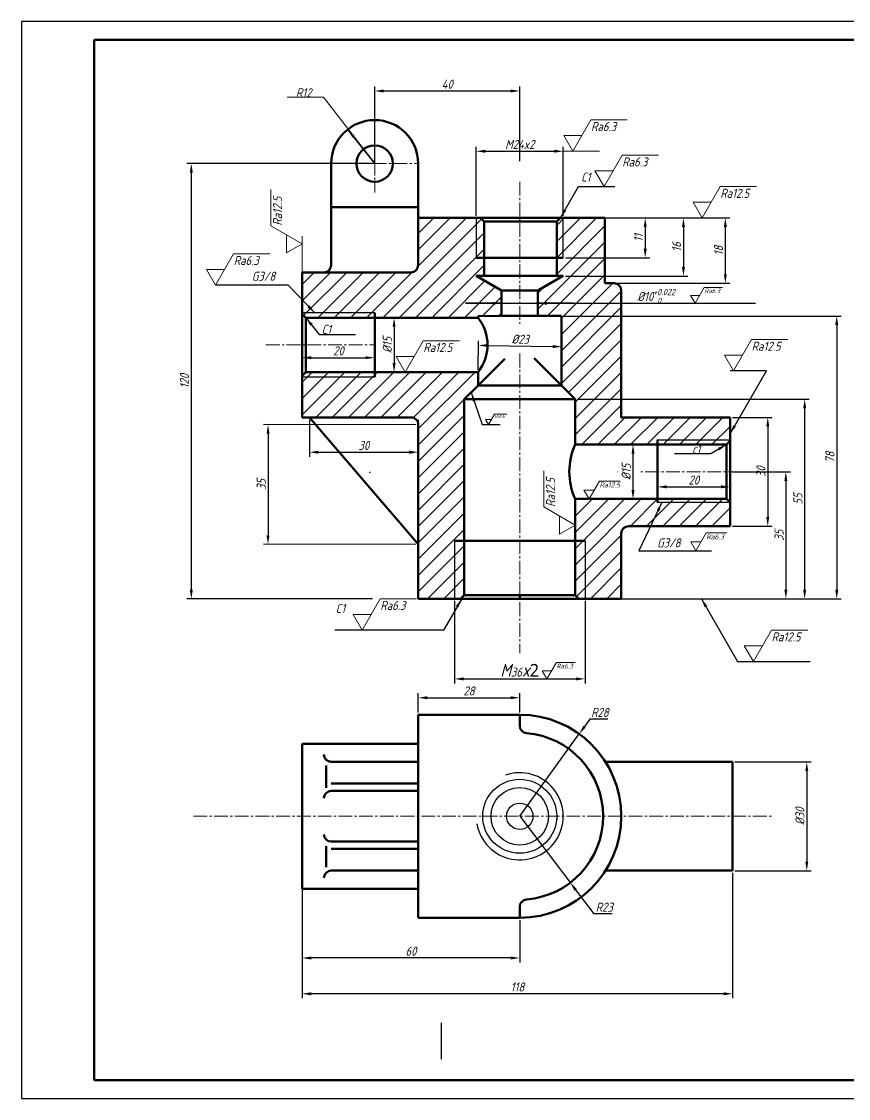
# Model space of a CAD drawing. Header units: millimetres. Extents: x 938 to 1358, y -102 to 195.
# Drawn here: x 938.3 to 1166.3, y -102.4 to 194.6 of the extents above; entities that cross this region are included whole.
import ezdxf

# ---------------------------------------------------------------- set-up
doc = ezdxf.new("R2010")
doc.units = ezdxf.units.MM
doc.header["$LTSCALE"] = 0.2
doc.linetypes.add('CENTER2', pattern=[28.575, 19.05, -3.175, 3.175, -3.175])
for name, color, linetype, lineweight in [('实线', 7, 'Continuous', 50), ('总内框线', 7, 'Continuous', 50), ('总外框线', 7, 'Continuous', 30)]:
    doc.layers.add(name, color=color, linetype=linetype, lineweight=lineweight)
doc.layers.add('尺寸线', color=6, linetype='Continuous')
doc.layers.add('点划线', color=7, linetype='CENTER2')
doc.styles.get("Standard").update_dxf_attribs({"font": 'gbeitc.shx', "bigfont": 'gbcbig.shx'})
doc.dimstyles.new('ISO-25', dxfattribs={"dimtxt": 2.5, "dimasz": 2.5, "dimexe": 1.25, "dimexo": 0.625, "dimtad": 1, "dimtoh": 1, "dimdsep": 46, "dimtxsty": 'Standard', "dimcen": 2.5, "dimadec": 0, "dimazin": 0, "dimtfac": 1, "dimtmove": 0, "dimatfit": 3, "dimfxl": 0, "dimarcsym": 0})

# ---------------------------------------------------------------- blocks, each defined once
blk = doc.blocks.new('粗糙度')
at = {"layer": '实线', "lineweight": 0}
for p, q in [((5, 8.66), (0, 0)), ((5, 8.66), (15, 8.66)), ((0, 0), (-2.5, 4.33)), ((-2.5, 4.33), (2.5, 4.33))]:
    blk.add_line(p, q, dxfattribs=at)
blk.add_attdef('粗糙度', (5.02, 5.55), '', height=2.5, dxfattribs=at)
blk = doc.blocks.new('*D5')
at = {"layer": 'Defpoints', "color": 0, "lineweight": 0, "transparency": 16777216}
for p in [(1057.64, 35.45), (1093.64, 35.45), (1093.64, 13.34)]:
    blk.add_point(p, dxfattribs=at)
at = {"layer": '实线', "color": 0, "lineweight": -2, "transparency": 16777216}
for p, q in [((1057.64, 34.83), (1057.64, 12.09)), ((1093.64, 34.83), (1093.64, 12.09)), ((1060.14, 13.34), (1091.14, 13.34))]:
    blk.add_line(p, q, dxfattribs=at)
at = {"layer": '实线', "color": 0, "lineweight": 0, "transparency": 16777216}
for points in [[(1060.14, 13.75), (1060.14, 12.92), (1057.64, 13.34)], [(1091.14, 13.75), (1091.14, 12.92), (1093.64, 13.34)]]:
    blk.add_solid(points, dxfattribs=at)
at = {"layer": '实线', "color": 0, "lineweight": 0, "transparency": 16777216, "insert": (1075.64, 15.78), "char_height": 2.5, "attachment_point": 5}
blk.add_mtext('{\\H1.4x;M}36{\\H1.45833x;x\\fMicrosoft YaHei UI|b0|i0|c134|p34;\\H0.96x;2}', dxfattribs=at)
blk = doc.blocks.new('*D6')
at = {"layer": 'Defpoints', "color": 0, "lineweight": 0, "transparency": 16777216}
for p in [(1099.14, 140.45), (1132.34, 140.45), (1099.14, 122.45)]:
    blk.add_point(p, dxfattribs=at)
at = {"layer": '实线', "color": 0, "lineweight": -2, "transparency": 16777216}
for p, q in [((1099.77, 140.45), (1133.59, 140.45)), ((1132.34, 124.95), (1132.34, 137.95)), ((1099.77, 122.45), (1133.59, 122.45))]:
    blk.add_line(p, q, dxfattribs=at)
at = {"layer": '实线', "color": 0, "lineweight": 0, "transparency": 16777216}
for points in [[(1131.92, 137.95), (1132.75, 137.95), (1132.34, 140.45)], [(1131.92, 124.95), (1132.75, 124.95), (1132.34, 122.45)]]:
    blk.add_solid(points, dxfattribs=at)
at = {"layer": '实线', "color": 0, "lineweight": 0, "transparency": 16777216, "insert": (1130.46, 131.45), "char_height": 2.5, "attachment_point": 5, "rotation": 90}
blk.add_mtext('18', dxfattribs=at)
blk = doc.blocks.new('*D7')
at = {"layer": 'Defpoints', "color": 0, "lineweight": 0, "transparency": 16777216}
for p in [(1087.24, 140.45), (1087.64, 124.45), (1120.78, 124.45)]:
    blk.add_point(p, dxfattribs=at)
at = {"layer": '实线', "color": 0, "lineweight": -2, "transparency": 16777216}
for p, q in [((1087.87, 140.45), (1122.03, 140.45)), ((1120.78, 137.95), (1120.78, 126.95)), ((1088.27, 124.45), (1122.03, 124.45))]:
    blk.add_line(p, q, dxfattribs=at)
at = {"layer": '实线', "color": 0, "lineweight": 0, "transparency": 16777216}
for points in [[(1120.36, 137.95), (1121.19, 137.95), (1120.78, 140.45)], [(1120.36, 126.95), (1121.19, 126.95), (1120.78, 124.45)]]:
    blk.add_solid(points, dxfattribs=at)
at = {"layer": '实线', "color": 0, "lineweight": 0, "transparency": 16777216, "insert": (1118.9, 132.45), "char_height": 2.5, "attachment_point": 5, "rotation": 90}
blk.add_mtext('16', dxfattribs=at)
blk = doc.blocks.new('*D8')
at = {"layer": 'Defpoints', "color": 0, "lineweight": 0, "transparency": 16777216}
for p in [(1087.64, 140.45), (1087.64, 129.45), (1110.24, 129.45)]:
    blk.add_point(p, dxfattribs=at)
at = {"layer": '实线', "color": 0, "lineweight": -2, "transparency": 16777216}
for p, q in [((1088.27, 140.45), (1111.49, 140.45)), ((1110.24, 137.95), (1110.24, 131.95)), ((1088.27, 129.45), (1111.49, 129.45))]:
    blk.add_line(p, q, dxfattribs=at)
at = {"layer": '实线', "color": 0, "lineweight": 0, "transparency": 16777216}
for points in [[(1109.82, 137.95), (1110.65, 137.95), (1110.24, 140.45)], [(1109.82, 131.95), (1110.65, 131.95), (1110.24, 129.45)]]:
    blk.add_solid(points, dxfattribs=at)
at = {"layer": '实线', "color": 0, "lineweight": 0, "transparency": 16777216, "insert": (1108.36, 134.95), "char_height": 2.5, "attachment_point": 5, "rotation": 90}
blk.add_mtext('11', dxfattribs=at)
blk = doc.blocks.new('*D9')
at = {"layer": 'Defpoints', "color": 0, "lineweight": 0, "transparency": 16777216}
for p in [(1087.64, 158.86), (1063.64, 140.45), (1087.64, 140.45)]:
    blk.add_point(p, dxfattribs=at)
at = {"layer": '实线', "color": 0, "lineweight": -2, "transparency": 16777216}
for p, q in [((1063.64, 141.08), (1063.64, 160.11)), ((1066.14, 158.86), (1085.14, 158.86)), ((1087.64, 141.08), (1087.64, 160.11))]:
    blk.add_line(p, q, dxfattribs=at)
at = {"layer": '实线', "color": 0, "lineweight": 0, "transparency": 16777216}
for points in [[(1066.14, 159.28), (1066.14, 158.44), (1063.64, 158.86)], [(1085.14, 159.28), (1085.14, 158.44), (1087.64, 158.86)]]:
    blk.add_solid(points, dxfattribs=at)
at = {"layer": '实线', "color": 0, "lineweight": 0, "transparency": 16777216, "insert": (1075.64, 160.74), "char_height": 2.5, "attachment_point": 5}
blk.add_mtext('M24x2', dxfattribs=at)
blk = doc.blocks.new('*D10')
at = {"layer": 'Defpoints', "color": 0, "lineweight": 0, "transparency": 16777216}
for p in [(1075.64, 175.48), (1035.64, 155.45), (1075.64, 155.45)]:
    blk.add_point(p, dxfattribs=at)
at = {"layer": '实线', "color": 0, "lineweight": -2, "transparency": 16777216}
for p, q in [((1035.64, 156.08), (1035.64, 176.73)), ((1038.14, 175.48), (1073.14, 175.48)), ((1075.64, 156.08), (1075.64, 176.73))]:
    blk.add_line(p, q, dxfattribs=at)
at = {"layer": '实线', "color": 0, "lineweight": 0, "transparency": 16777216}
for points in [[(1038.14, 175.89), (1038.14, 175.06), (1035.64, 175.48)], [(1073.14, 175.89), (1073.14, 175.06), (1075.64, 175.48)]]:
    blk.add_solid(points, dxfattribs=at)
at = {"layer": '实线', "color": 0, "lineweight": 0, "transparency": 16777216, "insert": (1055.64, 177.35), "char_height": 2.5, "attachment_point": 5}
blk.add_mtext('40', dxfattribs=at)
blk = doc.blocks.new('*D11')
at = {"layer": 'Defpoints', "color": 0, "lineweight": 0, "transparency": 16777216}
for p in [(1035.64, 155.45), (985.08, 35.45), (1035.64, 35.45)]:
    blk.add_point(p, dxfattribs=at)
at = {"layer": '实线', "color": 0, "lineweight": -2, "transparency": 16777216}
for p, q in [((1035.02, 155.45), (983.83, 155.45)), ((985.08, 152.95), (985.08, 37.95)), ((1035.02, 35.45), (983.83, 35.45))]:
    blk.add_line(p, q, dxfattribs=at)
at = {"layer": '实线', "color": 0, "lineweight": 0, "transparency": 16777216}
for points in [[(984.66, 152.95), (985.49, 152.95), (985.08, 155.45)], [(984.66, 37.95), (985.49, 37.95), (985.08, 35.45)]]:
    blk.add_solid(points, dxfattribs=at)
at = {"layer": '实线', "color": 0, "lineweight": 0, "transparency": 16777216, "insert": (983.2, 95.45), "char_height": 2.5, "attachment_point": 5, "rotation": 90}
blk.add_mtext('120', dxfattribs=at)
blk = doc.blocks.new('*D12')
at = {"layer": 'Defpoints', "color": 0, "lineweight": 0, "transparency": 16777216}
for p in [(1015.64, 101.92), (1035.64, 101.92), (1035.64, 101.92)]:
    blk.add_point(p, dxfattribs=at)
at = {"layer": '实线', "color": 0, "lineweight": -2, "transparency": 16777216}
for p, q in [((1015.64, 101.3), (1015.64, 100.67)), ((1018.14, 101.92), (1033.14, 101.92)), ((1035.64, 102.55), (1035.64, 103.17))]:
    blk.add_line(p, q, dxfattribs=at)
at = {"layer": '实线', "color": 0, "lineweight": 0, "transparency": 16777216}
for points in [[(1018.14, 102.34), (1018.14, 101.51), (1015.64, 101.92)], [(1033.14, 102.34), (1033.14, 101.51), (1035.64, 101.92)]]:
    blk.add_solid(points, dxfattribs=at)
at = {"layer": '实线', "color": 0, "lineweight": 0, "transparency": 16777216, "insert": (1025.64, 103.8), "char_height": 2.5, "attachment_point": 5}
blk.add_mtext('20', dxfattribs=at)
blk = doc.blocks.new('*D13')
at = {"layer": 'Defpoints', "color": 0, "lineweight": -3, "transparency": 16777216}
for p in [(1035.64, 112.95), (1035.64, 97.95), (1040.99, 97.95)]:
    blk.add_point(p, dxfattribs=at)
at = {"layer": '实线', "color": 0, "lineweight": -2, "transparency": 16777216}
for p, q in [((1036.27, 112.95), (1042.24, 112.95)), ((1040.99, 110.45), (1040.99, 100.45)), ((1036.27, 97.95), (1042.24, 97.95))]:
    blk.add_line(p, q, dxfattribs=at)
at = {"layer": '实线', "color": 0, "lineweight": -3, "transparency": 16777216}
for points in [[(1040.58, 110.45), (1041.41, 110.45), (1040.99, 112.95)], [(1040.58, 100.45), (1041.41, 100.45), (1040.99, 97.95)]]:
    blk.add_solid(points, dxfattribs=at)
at = {"layer": '实线', "color": 0, "lineweight": 0, "transparency": 16777216, "insert": (1039.12, 105.45), "char_height": 2.5, "attachment_point": 5, "rotation": 90}
blk.add_mtext('%%C15', dxfattribs=at)
blk = doc.blocks.new('*D14')
at = {"layer": 'Defpoints', "color": 0, "lineweight": 30, "transparency": 16777216}
for p in [(1087.26, 104.96), (1064.14, 97.95), (1087.14, 97.59)]:
    blk.add_point(p, dxfattribs=at)
at = {"layer": '实线', "color": 0, "lineweight": -2, "transparency": 16777216}
for p, q in [((1064.15, 98.58), (1064.28, 106.58)), ((1066.76, 105.29), (1084.76, 105)), ((1087.15, 98.21), (1087.28, 106.21))]:
    blk.add_line(p, q, dxfattribs=at)
at = {"layer": '实线', "color": 0, "lineweight": 30, "transparency": 16777216}
for points in [[(1066.77, 105.7), (1066.75, 104.87), (1064.26, 105.33)], [(1084.77, 105.42), (1084.75, 104.58), (1087.26, 104.96)]]:
    blk.add_solid(points, dxfattribs=at)
at = {"layer": '实线', "color": 0, "lineweight": 0, "transparency": 16777216, "insert": (1075.79, 107.02), "char_height": 2.5, "attachment_point": 5, "rotation": 359.0826}
blk.add_mtext('%%C23', dxfattribs=at)
blk = doc.blocks.new('*D15')
at = {"layer": 'Defpoints', "color": 0, "lineweight": -3, "transparency": 16777216}
for p in [(1017.65, 85.45), (1047.65, 85.45), (1047.65, 75.85)]:
    blk.add_point(p, dxfattribs=at)
at = {"layer": '实线', "color": 0, "lineweight": -2, "transparency": 16777216}
for p, q in [((1017.65, 84.82), (1017.65, 74.6)), ((1047.65, 84.82), (1047.65, 74.6)), ((1020.15, 75.85), (1045.15, 75.85))]:
    blk.add_line(p, q, dxfattribs=at)
at = {"layer": '实线', "color": 0, "lineweight": -3, "transparency": 16777216}
for points in [[(1020.15, 76.27), (1020.15, 75.44), (1017.65, 75.85)], [(1045.15, 76.27), (1045.15, 75.44), (1047.65, 75.85)]]:
    blk.add_solid(points, dxfattribs=at)
at = {"layer": '实线', "color": 0, "lineweight": -3, "transparency": 16777216, "insert": (1032.65, 77.73), "char_height": 2.5, "attachment_point": 5}
blk.add_mtext('30', dxfattribs=at)
blk = doc.blocks.new('*D16')
at = {"layer": 'Defpoints', "color": 0, "lineweight": -3, "transparency": 16777216}
for p in [(1047.65, 83.45), (1006.23, 50.46), (1047.64, 50.45)]:
    blk.add_point(p, dxfattribs=at)
at = {"layer": '实线', "color": 0, "lineweight": -2, "transparency": 16777216}
for p, q in [((1047.02, 83.45), (1004.99, 83.46)), ((1006.24, 80.96), (1006.23, 52.96)), ((1047.02, 50.45), (1004.98, 50.46))]:
    blk.add_line(p, q, dxfattribs=at)
at = {"layer": '实线', "color": 0, "lineweight": -3, "transparency": 16777216}
for points in [[(1005.82, 80.96), (1006.65, 80.96), (1006.24, 83.46)], [(1005.82, 52.96), (1006.65, 52.96), (1006.23, 50.46)]]:
    blk.add_solid(points, dxfattribs=at)
at = {"layer": '实线', "color": 0, "lineweight": -3, "transparency": 16777216, "insert": (1004.36, 66.96), "char_height": 2.5, "attachment_point": 5, "rotation": 89.9918}
blk.add_mtext('35', dxfattribs=at)
blk = doc.blocks.new('*D17')
at = {"layer": 'Defpoints', "color": 0, "lineweight": -3, "transparency": 16777216}
for p in [(1113.64, 77.95), (1106.87, 62.95), (1113.64, 62.95)]:
    blk.add_point(p, dxfattribs=at)
at = {"layer": '实线', "color": 0, "lineweight": -2, "transparency": 16777216}
for p, q in [((1113.02, 77.95), (1105.62, 77.95)), ((1106.87, 75.45), (1106.87, 65.45)), ((1113.02, 62.95), (1105.62, 62.95))]:
    blk.add_line(p, q, dxfattribs=at)
at = {"layer": '实线', "color": 0, "lineweight": -3, "transparency": 16777216}
for points in [[(1106.45, 75.45), (1107.29, 75.45), (1106.87, 77.95)], [(1106.45, 65.45), (1107.29, 65.45), (1106.87, 62.95)]]:
    blk.add_solid(points, dxfattribs=at)
at = {"layer": '实线', "color": 0, "lineweight": -3, "transparency": 16777216, "insert": (1104.99, 70.45), "char_height": 2.5, "attachment_point": 5, "rotation": 90}
blk.add_mtext('%%C15', dxfattribs=at)
blk = doc.blocks.new('*D18')
at = {"layer": 'Defpoints', "color": 0, "lineweight": -3, "transparency": 16777216}
for p in [(1133.64, 66.3), (1113.64, 62.95), (1133.64, 62.95)]:
    blk.add_point(p, dxfattribs=at)
at = {"layer": '实线', "color": 0, "lineweight": -2, "transparency": 16777216}
for p, q in [((1113.64, 63.58), (1113.64, 67.55)), ((1116.14, 66.3), (1131.14, 66.3)), ((1133.64, 63.58), (1133.64, 67.55))]:
    blk.add_line(p, q, dxfattribs=at)
at = {"layer": '实线', "color": 0, "lineweight": -3, "transparency": 16777216}
for points in [[(1116.14, 66.72), (1116.14, 65.89), (1113.64, 66.3)], [(1131.14, 66.72), (1131.14, 65.89), (1133.64, 66.3)]]:
    blk.add_solid(points, dxfattribs=at)
at = {"layer": '实线', "color": 0, "lineweight": -3, "transparency": 16777216, "insert": (1123.64, 68.18), "char_height": 2.5, "attachment_point": 5}
blk.add_mtext('20', dxfattribs=at)
blk = doc.blocks.new('*D19')
at = {"layer": 'Defpoints', "color": 0, "lineweight": -3, "transparency": 16777216}
for p in [(1133.64, 85.45), (1133.64, 55.45), (1144.03, 55.45)]:
    blk.add_point(p, dxfattribs=at)
at = {"layer": '实线', "color": 0, "lineweight": -2, "transparency": 16777216}
for p, q in [((1134.27, 85.45), (1145.28, 85.45)), ((1144.03, 82.95), (1144.03, 57.95)), ((1134.27, 55.45), (1145.28, 55.45))]:
    blk.add_line(p, q, dxfattribs=at)
at = {"layer": '实线', "color": 0, "lineweight": -3, "transparency": 16777216}
for points in [[(1143.61, 82.95), (1144.44, 82.95), (1144.03, 85.45)], [(1143.61, 57.95), (1144.44, 57.95), (1144.03, 55.45)]]:
    blk.add_solid(points, dxfattribs=at)
at = {"layer": '实线', "color": 0, "lineweight": -3, "transparency": 16777216, "insert": (1142.15, 70.45), "char_height": 2.5, "attachment_point": 5, "rotation": 90}
blk.add_mtext('30', dxfattribs=at)
blk = doc.blocks.new('*D20')
at = {"layer": 'Defpoints', "color": 0, "lineweight": -3, "transparency": 16777216}
for p in [(1087.14, 113.4), (1087.14, 35.45), (1163.05, 35.45)]:
    blk.add_point(p, dxfattribs=at)
at = {"layer": '实线', "color": 0, "lineweight": -2, "transparency": 16777216}
for p, q in [((1087.77, 113.4), (1164.3, 113.4)), ((1163.05, 110.9), (1163.05, 37.95)), ((1087.77, 35.45), (1164.3, 35.45))]:
    blk.add_line(p, q, dxfattribs=at)
at = {"layer": '实线', "color": 0, "lineweight": -3, "transparency": 16777216}
for points in [[(1162.63, 110.9), (1163.47, 110.9), (1163.05, 113.4)], [(1162.63, 37.95), (1163.47, 37.95), (1163.05, 35.45)]]:
    blk.add_solid(points, dxfattribs=at)
at = {"layer": '实线', "color": 0, "lineweight": -3, "transparency": 16777216, "insert": (1161.18, 74.43), "char_height": 2.5, "attachment_point": 5, "rotation": 90}
blk.add_mtext('78', dxfattribs=at)
blk = doc.blocks.new('*D21')
at = {"layer": 'Defpoints', "color": 0, "lineweight": -3, "transparency": 16777216}
for p in [(1090.94, 90.45), (1090.94, 35.45), (1154.2, 35.45)]:
    blk.add_point(p, dxfattribs=at)
at = {"layer": '实线', "color": 0, "lineweight": -2, "transparency": 16777216}
for p, q in [((1091.57, 90.45), (1155.45, 90.45)), ((1154.2, 87.95), (1154.2, 37.95)), ((1091.57, 35.45), (1155.45, 35.45))]:
    blk.add_line(p, q, dxfattribs=at)
at = {"layer": '实线', "color": 0, "lineweight": -3, "transparency": 16777216}
for points in [[(1153.79, 87.95), (1154.62, 87.95), (1154.2, 90.45)], [(1153.79, 37.95), (1154.62, 37.95), (1154.2, 35.45)]]:
    blk.add_solid(points, dxfattribs=at)
at = {"layer": '实线', "color": 0, "lineweight": -3, "transparency": 16777216, "insert": (1152.33, 62.95), "char_height": 2.5, "attachment_point": 5, "rotation": 90}
blk.add_mtext('55', dxfattribs=at)
blk = doc.blocks.new('*D22')
at = {"layer": 'Defpoints', "color": 0, "lineweight": -3, "transparency": 16777216}
for p in [(1133.64, 70.45), (1133.64, 35.45), (1149.01, 35.45)]:
    blk.add_point(p, dxfattribs=at)
at = {"layer": '实线', "color": 0, "lineweight": -2, "transparency": 16777216}
for p, q in [((1134.27, 70.45), (1150.26, 70.45)), ((1149.01, 67.95), (1149.01, 37.95)), ((1134.27, 35.45), (1150.26, 35.45))]:
    blk.add_line(p, q, dxfattribs=at)
at = {"layer": '实线', "color": 0, "lineweight": -3, "transparency": 16777216}
for points in [[(1148.6, 67.95), (1149.43, 67.95), (1149.01, 70.45)], [(1148.6, 37.95), (1149.43, 37.95), (1149.01, 35.45)]]:
    blk.add_solid(points, dxfattribs=at)
at = {"layer": '实线', "color": 0, "lineweight": -3, "transparency": 16777216, "insert": (1147.14, 52.95), "char_height": 2.5, "attachment_point": 5, "rotation": 90}
blk.add_mtext('35', dxfattribs=at)
blk = doc.blocks.new('*D23')
at = {"layer": 'Defpoints', "color": 0, "lineweight": -3, "transparency": 16777216}
for p in [(1075.64, 8.15), (1047.64, 3.45), (1075.64, 3.45)]:
    blk.add_point(p, dxfattribs=at)
at = {"layer": '实线', "color": 0, "lineweight": -2, "transparency": 16777216}
for p, q in [((1047.64, 4.08), (1047.64, 9.4)), ((1075.64, 4.08), (1075.64, 9.4)), ((1050.14, 8.15), (1073.14, 8.15))]:
    blk.add_line(p, q, dxfattribs=at)
at = {"layer": '实线', "color": 0, "lineweight": -3, "transparency": 16777216}
for points in [[(1050.14, 8.56), (1050.14, 7.73), (1047.64, 8.15)], [(1073.14, 8.56), (1073.14, 7.73), (1075.64, 8.15)]]:
    blk.add_solid(points, dxfattribs=at)
at = {"layer": '实线', "color": 0, "lineweight": -3, "transparency": 16777216, "insert": (1061.64, 10.02), "char_height": 2.5, "attachment_point": 5}
blk.add_mtext('28', dxfattribs=at)
blk = doc.blocks.new('*D24')
at = {"layer": 'Defpoints', "color": 0, "lineweight": -3, "transparency": 16777216}
for p in [(1015.64, -39.55), (1134.33, -39.55), (1015.64, -73.5)]:
    blk.add_point(p, dxfattribs=at)
at = {"layer": '实线', "color": 0, "lineweight": -2, "transparency": 16777216}
for p, q in [((1015.64, -40.17), (1015.64, -74.75)), ((1134.33, -40.17), (1134.33, -74.75)), ((1131.83, -73.5), (1018.14, -73.5))]:
    blk.add_line(p, q, dxfattribs=at)
at = {"layer": '实线', "color": 0, "lineweight": -3, "transparency": 16777216}
for points in [[(1018.14, -73.08), (1018.14, -73.92), (1015.64, -73.5)], [(1131.83, -73.08), (1131.83, -73.92), (1134.33, -73.5)]]:
    blk.add_solid(points, dxfattribs=at)
at = {"layer": '实线', "color": 0, "lineweight": -3, "transparency": 16777216, "insert": (1074.99, -71.62), "char_height": 2.5, "attachment_point": 5}
blk.add_mtext('118', dxfattribs=at)
blk = doc.blocks.new('*D25')
at = {"layer": 'Defpoints', "color": 0, "lineweight": -3, "transparency": 16777216}
for p in [(1134.33, -9.55), (1134.33, -39.55), (1154.79, -39.55)]:
    blk.add_point(p, dxfattribs=at)
at = {"layer": '实线', "color": 0, "lineweight": -2, "transparency": 16777216}
for p, q in [((1134.96, -9.55), (1156.04, -9.55)), ((1154.79, -12.05), (1154.79, -37.05)), ((1134.96, -39.55), (1156.04, -39.55))]:
    blk.add_line(p, q, dxfattribs=at)
at = {"layer": '实线', "color": 0, "lineweight": -3, "transparency": 16777216}
for points in [[(1154.37, -12.05), (1155.2, -12.05), (1154.79, -9.55)], [(1154.37, -37.05), (1155.2, -37.05), (1154.79, -39.55)]]:
    blk.add_solid(points, dxfattribs=at)
at = {"layer": '实线', "color": 0, "lineweight": -3, "transparency": 16777216, "insert": (1152.91, -24.55), "char_height": 2.5, "attachment_point": 5, "rotation": 90}
blk.add_mtext('%%C30', dxfattribs=at)
blk = doc.blocks.new('*D26')
at = {"layer": 'Defpoints', "color": 0, "lineweight": -3, "transparency": 16777216}
for p in [(1015.64, -52.55), (1075.64, -52.55), (1015.64, -63.63)]:
    blk.add_point(p, dxfattribs=at)
at = {"layer": '实线', "color": 0, "lineweight": -2, "transparency": 16777216}
for p, q in [((1015.64, -53.17), (1015.64, -64.88)), ((1075.64, -53.17), (1075.64, -64.88)), ((1073.14, -63.63), (1018.14, -63.63))]:
    blk.add_line(p, q, dxfattribs=at)
at = {"layer": '实线', "color": 0, "lineweight": -3, "transparency": 16777216}
for points in [[(1018.14, -63.22), (1018.14, -64.05), (1015.64, -63.63)], [(1073.14, -63.22), (1073.14, -64.05), (1075.64, -63.63)]]:
    blk.add_solid(points, dxfattribs=at)
at = {"layer": '实线', "color": 0, "lineweight": -3, "transparency": 16777216, "insert": (1045.64, -61.76), "char_height": 2.5, "attachment_point": 5}
blk.add_mtext('60', dxfattribs=at)
blk = doc.blocks.new('*D28')
at = {"layer": 'Defpoints', "color": 0, "lineweight": -3, "transparency": 16777216}
for p in [(1092.03, -1.84), (1075.64, -24.55)]:
    blk.add_point(p, dxfattribs=at)
at = {"layer": '实线', "color": 0, "lineweight": -2, "transparency": 16777216}
for p, q in [((1094.96, 2.21), (1093.5, 0.18)), ((1099.91, 2.21), (1094.96, 2.21)), ((1075.64, -24.55), (1092.03, -1.84))]:
    blk.add_line(p, q, dxfattribs=at)
at = {"layer": '实线', "color": 0, "lineweight": -3, "transparency": 16777216}
blk.add_solid([(1093.16, 0.43), (1093.83, -0.06), (1092.03, -1.84)], dxfattribs=at)
at = {"layer": '实线', "color": 0, "lineweight": -3, "transparency": 16777216, "insert": (1097.74, 4.09), "char_height": 2.5, "attachment_point": 5}
blk.add_mtext('R28', dxfattribs=at)
blk = doc.blocks.new('*D29')
at = {"layer": 'Defpoints', "color": 0, "lineweight": -3, "transparency": 16777216}
for p in [(1075.64, -24.55), (1089.57, -42.85)]:
    blk.add_point(p, dxfattribs=at)
at = {"layer": '实线', "color": 0, "lineweight": -2, "transparency": 16777216}
for p, q in [((1075.64, -24.55), (1089.57, -42.85)), ((1096.14, -51.49), (1091.08, -44.84)), ((1101.14, -51.49), (1096.14, -51.49))]:
    blk.add_line(p, q, dxfattribs=at)
at = {"layer": '实线', "color": 0, "lineweight": -3, "transparency": 16777216}
blk.add_solid([(1091.41, -44.59), (1090.75, -45.09), (1089.57, -42.85)], dxfattribs=at)
at = {"layer": '实线', "color": 0, "lineweight": -3, "transparency": 16777216, "insert": (1098.95, -49.62), "char_height": 2.5, "attachment_point": 5}
blk.add_mtext('R23', dxfattribs=at)

msp = doc.modelspace()

# ---------------------------------------------------------------- hatches: boundary and pattern name
at = {"layer": '点划线', "lineweight": 0}
h = msp.add_hatch(dxfattribs=at)
h.set_pattern_fill('ANSI31', color=256)
h.paths.add_polyline_path([(1070.643, 120.413), (1063.643, 124.455), (1065.843, 124.455), (1065.843, 129.455), (1063.643, 129.455), (1063.643, 140.455), (1047.645, 140.455), (1047.643, 125.455), (1023.643, 125.455), (1021.643, 125.455), (1015.643, 125.455), (1015.643, 114.255), (1035.643, 114.255), (1035.643, 112.955), (1064.143, 112.955), (1064.143, 113.397), (1070.643, 113.429)])
h.paths.add_polyline_path([(1103.643, 122.455), (1099.141, 122.455), (1099.141, 140.455), (1087.643, 140.455), (1087.643, 129.455), (1085.843, 129.455), (1085.843, 124.455), (1087.643, 124.455), (1080.643, 120.413), (1080.643, 114.455), (1080.643, 113.455), (1087.143, 113.455), (1087.143, 103.397), (1087.143, 95.455), (1087.143, 94.255), (1090.943, 90.455), (1090.943, 77.955), (1113.643, 77.955), (1113.643, 79.255), (1133.643, 79.255), (1133.643, 85.455), (1103.643, 85.455), (1103.643, 100.455)])
h.paths.add_polyline_path([(1065.843, 135.455), (1065.843, 139.455), (1064.843, 140.455), (1063.643, 140.455), (1063.643, 129.455), (1065.843, 129.455)], flags=17)
h.paths.add_polyline_path([(1087.643, 140.455), (1086.843, 140.455), (1085.843, 139.455), (1085.843, 135.455), (1085.843, 129.455), (1087.643, 129.455)], flags=17)
h.paths.add_polyline_path([(1133.643, 78.955), (1133.643, 79.255), (1113.643, 79.255), (1113.643, 77.955), (1132.643, 77.955)], flags=17)
h.paths.add_polyline_path([(1132.643, 62.955), (1113.643, 62.955), (1113.643, 61.955), (1133.643, 61.955)], flags=17)
h.paths.add_polyline_path([(1133.643, 61.955), (1113.643, 61.955), (1113.643, 62.955), (1090.943, 62.955), (1090.943, 51.455), (1093.643, 51.455), (1093.643, 35.455), (1103.643, 35.455), (1103.643, 55.455), (1133.643, 55.455)])
h.paths.add_polyline_path([(1057.643, 51.455), (1060.343, 51.455), (1060.343, 90.455), (1064.143, 94.255), (1064.143, 95.455), (1064.143, 97.955), (1035.643, 97.955), (1035.643, 96.655), (1015.643, 96.655), (1015.643, 85.455), (1047.643, 85.455), (1047.648, 85.455), (1047.648, 79.947), (1047.645, 50.459), (1047.648, 50.455), (1047.643, 50.455), (1047.643, 35.455), (1057.643, 35.455)])
h.paths.add_polyline_path([(1060.343, 51.455), (1057.643, 51.455), (1057.643, 35.455), (1059.343, 35.455), (1060.343, 36.455)], flags=17)
h.paths.add_polyline_path([(1093.643, 51.455), (1090.943, 51.455), (1090.943, 36.455), (1091.943, 35.455), (1093.643, 35.455)], flags=17)
h.paths.add_polyline_path([(1035.643, 97.955), (1016.643, 97.955), (1015.643, 96.955), (1015.643, 96.655), (1035.643, 96.655)])
h.paths.add_polyline_path([(1035.643, 114.255), (1015.643, 114.255), (1015.643, 113.955), (1016.643, 112.955), (1035.643, 112.955)], flags=17)

# ---------------------------------------------------------------- linework, layer by layer
at = {"lineweight": -2}
msp.add_line((1085.843, -24.545), (1085.843, -25.545), dxfattribs=at)
at = {"lineweight": 30}
for radius in [10.2, 7.925, 3.638]:
    msp.add_circle((1075.643, -24.545), radius, dxfattribs=at)
at = {"lineweight": 0}
msp.add_arc((1032.504, 72.116), 2.608, 216.21203, 225, dxfattribs=at)
at = {"lineweight": -2}
msp.add_arc((1075.643, -24.545), 12, 189.81632, 109.1943, dxfattribs=at)
at = {"layer": '实线', "lineweight": 0}
for p, q in [((1021.542, 173.747), (1011.542, 173.747)), ((1035.643, 155.455), (1021.542, 173.747)), ((1087.643, 158.86), (1097.643, 158.86)), ((1015.643, 125.455), (1015.643, 135.455)), ((1103.643, 35.455), (1153.643, 35.455))]:
    msp.add_line(p, q, dxfattribs=at)
at = {"layer": '实线'}
for p, q in [((1023.643, 155.455), (1023.643, 127.455)), ((1047.643, 155.455), (1047.645, 140.455)), ((1047.643, 155.455), (1047.645, 143.455)), ((1047.645, 143.455), (1023.643, 143.455)), ((1063.643, 140.455), (1047.643, 140.455)), ((1047.643, 140.455), (1064.843, 140.455)), ((1047.643, 127.454), (1047.645, 140.455)), ((1087.643, 140.455), (1063.643, 140.455)), ((1065.843, 139.455), (1064.843, 140.455)), ((1075.643, 140.455), (1087.643, 140.455)), ((1099.141, 140.455), (1075.643, 140.455)), ((1075.643, 140.455), (1085.843, 140.455)), ((1085.843, 139.455), (1086.843, 140.455)), ((1086.843, 140.455), (1087.643, 140.455)), ((1099.141, 140.455), (1093.643, 140.455)), ((1099.141, 122.455), (1099.141, 140.455)), ((1099.141, 122.455), (1099.141, 140.455)), ((1065.843, 135.455), (1065.843, 139.455)), ((1065.843, 139.455), (1085.843, 139.455)), ((1085.843, 139.455), (1085.843, 135.455)), ((1065.843, 135.455), (1065.843, 124.455)), ((1085.843, 135.455), (1085.843, 124.455)), ((1063.643, 129.455), (1087.643, 129.455)), ((1021.643, 125.455), (1015.643, 125.455)), ((1015.643, 125.455), (1015.643, 113.955)), ((1023.643, 125.455), (1021.643, 125.455)), ((1023.643, 125.455), (1045.643, 125.455)), ((1087.643, 124.455), (1063.643, 124.455)), ((1063.643, 124.455), (1070.643, 120.413)), ((1085.843, 124.455), (1065.443, 124.455)), ((1070.643, 124.455), (1080.643, 124.455)), ((1087.643, 124.455), (1080.643, 120.413)), ((1099.141, 122.455), (1101.643, 122.455)), ((1070.643, 113.429), (1070.643, 120.413)), ((1070.643, 120.413), (1080.643, 120.413)), ((1080.643, 120.413), (1080.643, 114.455)), ((1103.643, 100.455), (1103.643, 120.455)), ((1016.643, 112.955), (1015.643, 113.955)), ((1015.643, 113.955), (1015.643, 112.955)), ((1015.643, 105.455), (1015.643, 112.955)), ((1016.643, 112.955), (1064.143, 112.955)), ((1016.643, 112.955), (1016.643, 97.955)), ((1035.643, 96.655), (1035.643, 114.255)), ((1075.643, 113.455), (1064.143, 113.397)), ((1064.143, 113.397), (1064.143, 112.955)), ((1075.643, 113.455), (1070.643, 113.429)), ((1075.643, 113.455), (1075.643, 113.455)), ((1075.643, 113.455), (1087.143, 113.455)), ((1087.143, 113.455), (1075.643, 113.455)), ((1087.143, 113.455), (1075.643, 113.455)), ((1075.643, 113.455), (1075.643, 113.455)), ((1075.643, 113.455), (1075.643, 113.455)), ((1075.643, 113.455), (1075.643, 113.455)), ((1075.643, 113.455), (1075.643, 113.455)), ((1080.643, 114.455), (1080.643, 113.455)), ((1087.143, 103.397), (1087.143, 113.397)), ((1015.643, 85.455), (1015.643, 105.455)), ((1065.343, 95.455), (1071.489, 101.601)), ((1079.608, 101.79), (1090.943, 90.455)), ((1087.143, 95.455), (1087.143, 103.397)), ((1103.643, 85.455), (1103.643, 100.455)), ((1016.643, 97.955), (1015.643, 96.955)), ((1015.643, 96.955), (1015.643, 96.655)), ((1035.643, 97.955), (1016.643, 97.955)), ((1064.143, 97.955), (1035.643, 97.955)), ((1064.143, 97.955), (1064.143, 95.455)), ((1064.143, 95.455), (1064.143, 94.255)), ((1065.343, 95.455), (1064.143, 94.255)), ((1087.143, 94.255), (1087.143, 95.455)), ((1060.343, 90.455), (1064.143, 94.255)), ((1064.143, 94.255), (1084.143, 94.255)), ((1084.143, 94.255), (1087.143, 94.255)), ((1090.943, 90.455), (1060.343, 90.455)), ((1090.943, 90.455), (1060.343, 90.455)), ((1060.343, 90.455), (1060.343, 36.455)), ((1090.943, 77.955), (1090.943, 90.455)), ((1015.643, 85.455), (1045.648, 85.455)), ((1045.648, 85.455), (1017.643, 85.455)), ((1017.643, 85.455), (1045.648, 85.455)), ((1045.648, 85.455), (1017.643, 85.455)), ((1047.648, 50.455), (1017.643, 85.455)), ((1045.648, 85.455), (1017.648, 85.455)), ((1017.648, 85.455), (1017.648, 85.449)), ((1045.648, 85.455), (1029.643, 85.455)), ((1047.648, 85.455), (1047.643, 85.455)), ((1047.643, 85.455), (1047.648, 85.455)), ((1047.643, 35.455), (1047.643, 83.592)), ((1133.643, 85.455), (1103.643, 85.455)), ((1133.643, 70.455), (1133.643, 85.455)), ((1090.943, 77.955), (1113.643, 77.955)), ((1113.643, 79.255), (1113.643, 61.955)), ((1132.643, 77.955), (1113.643, 77.955)), ((1132.643, 77.955), (1133.643, 78.955)), ((1132.643, 77.955), (1132.643, 62.955)), ((1133.643, 78.955), (1133.643, 79.255)), ((1133.643, 70.455), (1133.643, 77.955)), ((1133.643, 61.955), (1133.643, 70.455)), ((1090.943, 36.455), (1090.943, 62.955)), ((1090.943, 62.955), (1132.643, 62.955)), ((1132.643, 62.955), (1133.643, 61.955)), ((1132.643, 62.955), (1133.643, 61.955)), ((1133.643, 55.455), (1133.643, 61.955)), ((1113.643, 55.455), (1105.643, 55.455)), ((1105.643, 55.455), (1133.643, 55.455)), ((1093.643, 51.455), (1057.643, 51.455)), ((1103.643, 35.455), (1103.643, 53.455)), ((1047.643, 50.455), (1047.648, 50.455)), ((1060.343, 36.455), (1059.343, 35.455)), ((1060.343, 36.455), (1090.943, 36.455)), ((1075.643, 35.455), (1075.643, 36.455)), ((1075.643, 35.455), (1075.643, 36.455)), ((1075.643, 35.455), (1075.643, 36.455)), ((1075.643, 35.455), (1075.643, 36.455)), ((1075.643, 35.455), (1075.643, 36.455)), ((1075.643, 36.455), (1075.643, 35.455)), ((1090.943, 36.455), (1090.943, 36.455)), ((1090.943, 36.455), (1090.943, 36.455)), ((1090.943, 36.455), (1090.943, 36.455)), ((1090.943, 36.455), (1091.943, 35.455)), ((1075.643, 35.455), (1047.643, 35.455)), ((1047.643, 35.455), (1075.643, 35.455)), ((1059.343, 35.455), (1047.643, 35.455)), ((1093.643, 35.455), (1059.643, 35.455)), ((1059.643, 35.455), (1103.643, 35.455)), ((1075.643, 35.455), (1093.643, 35.455)), ((1075.643, 35.455), (1103.643, 35.455)), ((1075.643, 35.455), (1090.943, 35.455)), ((1091.943, 35.455), (1093.643, 35.455)), ((1047.643, -4.545), (1047.643, 3.455)), ((1075.643, 3.455), (1047.643, 3.455)), ((1047.643, 3.455), (1047.643, -52.545)), ((1075.643, 3.455), (1075.643, 0.375)), ((1015.643, -44.545), (1015.643, -4.545)), ((1015.643, -44.545), (1015.643, -4.545)), ((1015.643, -4.545), (1047.643, -4.545)), ((1047.643, -24.545), (1047.643, -4.545)), ((1015.643, -39.545), (1015.643, -9.545)), ((1022.229, -10.545), (1022.229, -16.716)), ((1022.229, -16.716), (1022.229, -10.545)), ((1023.643, -9.545), (1047.643, -9.545)), ((1047.643, -9.545), (1047.643, -15.545)), ((1099.286, -9.545), (1134.334, -9.545)), ((1134.334, -9.545), (1134.334, -39.545)), ((1015.643, -15.545), (1015.643, -33.545)), ((1015.643, -31.545), (1015.643, -17.545)), ((1047.643, -15.545), (1023.643, -15.545)), ((1023.643, -17.545), (1047.643, -17.545)), ((1015.643, -24.545), (1015.643, -44.545)), ((1047.643, -24.545), (1047.643, -39.545)), ((1047.643, -31.545), (1023.643, -31.545)), ((1047.643, -33.545), (1047.643, -31.545)), ((1022.229, -32.829), (1022.229, -38.545)), ((1022.229, -32.829), (1022.229, -38.545)), ((1023.643, -33.545), (1047.643, -33.545)), ((1047.643, -39.545), (1023.643, -39.545)), ((1134.334, -39.545), (1099.286, -39.545)), ((1047.643, -44.545), (1015.643, -44.545)), ((1075.643, -49.465), (1075.643, -52.545)), ((1075.643, -52.545), (1047.643, -52.545))]:
    msp.add_line(p, q, dxfattribs=at)
at = {"layer": '实线', "lineweight": -2}
for p, q in [((1087.643, 140.455), (1063.643, 140.455)), ((1063.643, 140.455), (1063.643, 129.455)), ((1087.643, 129.455), (1087.643, 140.455)), ((1087.643, 124.455), (1063.643, 124.455)), ((1035.643, 114.255), (1015.643, 114.255)), ((1015.643, 114.255), (1015.643, 96.655)), ((1015.643, 96.655), (1035.643, 96.655)), ((1113.643, 79.255), (1133.643, 79.255)), ((1133.643, 79.255), (1133.643, 61.955)), ((1133.643, 61.955), (1113.643, 61.955)), ((1057.643, 51.455), (1057.643, 35.455)), ((1091.943, 51.455), (1093.643, 51.455)), ((1093.643, 51.455), (1093.643, 35.455)), ((1093.643, 35.455), (1056.849, 35.455))]:
    msp.add_line(p, q, dxfattribs=at)
at = {"layer": '实线', "lineweight": -3}
for p, q in [((1070.643, 116.921), (1120.643, 116.921)), ((1120.643, 116.921), (1140.643, 116.921)), ((1047.648, 83.454), (1047.643, 50.461)), ((1054.002, -81.534), (1054.002, -91.534))]:
    msp.add_line(p, q, dxfattribs=at)
at = {"layer": '实线'}
msp.add_circle((1035.643, 155.455), 5, dxfattribs=at)
for centre, radius, start, end in [((1035.643, 155.455), 12, 0, 180), ((1035.643, 155.455), 12, 269.99193, 270.00807), ((1021.643, 127.455), 2, 270, 0), ((1045.643, 127.455), 2, 270, 359.99193), ((1101.643, 120.455), 2, 0, 90), ((1054.776, 105.455), 12, 321.31781, 38.68219), ((1045.648, 83.455), 2, 359.99181, 90), ((1107.306, 70.455), 18, 155.37568, 204.62432), ((1105.643, 53.455), 2, 90, 180), ((1075.643, -24.545), 28, 270, 90), ((1077.643, 0.375), 2, 180, 265.41143), ((1075.643, -24.545), 23, 274.58857, 85.41143), ((1023.643, -7.545), 2, 180, 270), ((1023.643, -19.545), 2, 90, 180), ((1023.643, -29.545), 2, 180, 270), ((1023.643, -41.545), 2, 90, 180), ((1077.643, -49.465), 2, 94.58857, 180)]:
    msp.add_arc(centre, radius, start, end, dxfattribs=at)
at = {"layer": '尺寸线'}
msp.add_lwpolyline([(938.266, -102.369), (938.266, -102.369), (938.266, -102.369), (938.266, -102.369)], close=True, dxfattribs=at)
at = {"layer": '总内框线'}
for p, q in [((958.266, -97.369), (958.266, 189.631)), ((958.266, 189.631), (1348.266, 189.631)), ((1348.266, -97.369), (958.266, -97.369))]:
    msp.add_line(p, q, dxfattribs=at)
at = {"layer": '总外框线'}
for p, q in [((1358.266, 194.631), (938.266, 194.631)), ((938.266, 194.631), (938.266, -102.369)), ((938.266, -102.369), (1358.266, -102.369))]:
    msp.add_line(p, q, dxfattribs=at)
at = {"layer": '点划线', "lineweight": 0}
for p, q in [((1035.643, 167.455), (1035.643, 147.455)), ((1023.643, 155.455), (1047.643, 155.455)), ((1075.643, 150.455), (1075.643, 111.263)), ((1005.643, 105.455), (1035.643, 105.455)), ((1075.643, 103.047), (1075.643, 20.455)), ((1034.217, 70.148), (1034.472, 70.403)), ((1102.675, 70.455), (1102.643, 70.455)), ((1136.931, 70.455), (1109.026, 70.455)), ((1075.643, 3.455), (1075.643, 0.375)), ((985.643, -24.545), (1145.643, -24.545))]:
    msp.add_line(p, q, dxfattribs=at)

# ---------------------------------------------------------------- block references
at = {"layer": '实线', "lineweight": 0}
for p, values in [((1090.279, 158.86), {'粗糙度': 'Ra6.3'}), ((1098.889, 149.115), {'粗糙度': 'Ra6.3'}), ((1125.917, 140.455), {'粗糙度': 'Ra12.5'}), ((991.755, 121.935), {'粗糙度': 'Ra6.3'}), ((1134.572, 98.274), {'粗糙度': 'Ra12.5'}), ((1044.033, 97.955), {'粗糙度': 'Ra12.5'}), ((1032.165, 26.795), {'粗糙度': 'Ra6.3'}), ((1140.064, 18.134), {'粗糙度': 'Ra12.5'})]:
    msp.add_blockref('粗糙度', p, dxfattribs=at).add_auto_attribs(values)
for p, rotation in [((1015.643, 133.322), 90.00000000000001), ((1090.943, 55.75), 89.99999999999999)]:
    msp.add_blockref('粗糙度', p, dxfattribs=dict(at, rotation=rotation)).add_auto_attribs({'粗糙度': 'Ra12.5'})
at = {"layer": '实线', "lineweight": -3, "xscale": 0.5044316945011796, "yscale": 0.5044316945011796, "zscale": 0.5044316945011796}
msp.add_blockref('粗糙度', (1123.991, 116.921), dxfattribs=at).add_auto_attribs({'粗糙度': 'Ra6.3'})
at = {"layer": '实线', "lineweight": 0}
for p, xscale, yscale, zscale, values in [((1067.033, 83.454), 0.3368836835965324, 0.3368836835965324, 0.3368836835965324, {'粗糙度': 'Ra1.6'}), ((1094.751, 62.955), 0.5714285714285698, 0.5714285714285698, 0.5714285714285698, {'粗糙度': 'Ra12.5'}), ((1124.217, 48.68), 0.5655890646551349, 0.5655890646551349, 0.5655890646551349, {'粗糙度': 'Ra6.3'}), ((1083.145, 13.335), 0.5198585198863863, 0.5198585198863863, 0.5198585198863863, {'粗糙度': 'Ra6.3'})]:
    msp.add_blockref('粗糙度', p, dxfattribs=dict(at, xscale=xscale, yscale=yscale, zscale=zscale)).add_auto_attribs(values)

# ---------------------------------------------------------------- texts
at = {"layer": '实线', "lineweight": 0, "char_height": 2.5, "attachment_point": 1}
for s, width, insert in [('R12', 10.71308, (1013.912, 176.247)), ('C1', 6.33696, (1092.552, 152.967)), ('G3/8', 13.51488, (1001.755, 125.648)), ('C1', 6.56888, (1021.014, 110.993)), ('G3/8', 7.9052, (1113.513, 52.105)), ('C1', 16.30521, (1024.887, 34.027))]:
    msp.add_mtext_dynamic_manual_height_columns(s, width=width, gutter_width=12.5, heights=[0], dxfattribs=dict(at, insert=insert))
at = {"layer": '实线', "lineweight": -3, "char_height": 2.5, "attachment_point": 1}
for s, width, insert in [('\\A1;%%C10{\\H0.7x;\\S+0.022^  0;}', 22.57084, (1108.072, 120.889)), ('c1', 5.10588, (1123.143, 77.955))]:
    msp.add_mtext_dynamic_manual_height_columns(s, width=width, gutter_width=12.5, heights=[0], dxfattribs=dict(at, insert=insert))

# ---------------------------------------------------------------- dimensions: what is measured, and where the dimension line sits
at = {"layer": '实线', "lineweight": 0}
for base, p1, p2, picture, middle in [((1075.643, 175.478), (1035.643, 155.455), (1075.643, 155.455), '*D10', (1055.643, 177.353)), ((1035.643, 101.922), (1015.643, 101.922), (1035.643, 101.922), '*D12', (1025.643, 103.797))]:
    dim = msp.add_linear_dim(base=base, p1=p1, p2=p2, dimstyle='ISO-25', dxfattribs=at)
    dim.commit()
    dim.dimension.update_dxf_attribs({"geometry": picture, "text_midpoint": middle})
for base, p1, p2, text, picture, middle in [((1087.643, 158.86), (1063.643, 140.455), (1087.643, 140.455), 'M<>x2', '*D9', (1075.643, 160.735)), ((1093.643, 13.335), (1057.643, 35.455), (1093.643, 35.455), '{\\H1.4x;M}<>{\\H1.45833x;x\\fMicrosoft YaHei UI|b0|i0|c134|p34;\\H0.96x;2}', '*D5', (1075.643, 15.783))]:
    dim = msp.add_linear_dim(base=base, p1=p1, p2=p2, text=text, dimstyle='ISO-25', dxfattribs=at)
    dim.commit()
    dim.dimension.update_dxf_attribs({"geometry": picture, "text_midpoint": middle})
for base, p1, p2, picture, middle in [((985.076, 35.455), (1035.643, 155.455), (1035.643, 35.455), '*D11', (983.201, 95.455)), ((1120.778, 124.455), (1087.243, 140.455), (1087.643, 124.455), '*D7', (1118.903, 132.455)), ((1110.236, 129.455), (1087.643, 140.455), (1087.643, 129.455), '*D8', (1108.361, 134.955)), ((1132.336, 140.455), (1099.141, 122.455), (1099.141, 140.455), '*D6', (1130.461, 131.455))]:
    dim = msp.add_linear_dim(base=base, p1=p1, p2=p2, angle=90, dimstyle='ISO-25', dxfattribs=at)
    dim.commit()
    dim.dimension.update_dxf_attribs({"geometry": picture, "text_midpoint": middle})
dim = msp.add_linear_dim(base=(1040.993, 97.955), p1=(1035.643, 112.955), p2=(1035.643, 97.955), angle=90, text='%%C<>', dimstyle='ISO-25', dxfattribs=at)
dim.commit()
dim.dimension.update_dxf_attribs({"geometry": '*D13', "text_midpoint": (1039.118, 105.455)})
at = {"layer": '实线', "lineweight": -3}
for base, p1, p2, text, picture, middle in [((1163.05, 35.455), (1087.143, 113.397), (1087.143, 35.455), '78', '*D20', (1161.175, 74.426)), ((1106.869, 62.955), (1113.643, 77.955), (1113.643, 62.955), '%%C<>', '*D17', (1104.994, 70.455)), ((1154.787, -39.545), (1134.334, -9.545), (1134.334, -39.545), '%%C<>', '*D25', (1152.912, -24.545))]:
    dim = msp.add_linear_dim(base=base, p1=p1, p2=p2, angle=90, text=text, dimstyle='ISO-25', dxfattribs=at)
    dim.commit()
    dim.dimension.update_dxf_attribs({"geometry": picture, "text_midpoint": middle})
at = {"layer": '实线', "lineweight": 0}
dim = msp.add_aligned_dim(p1=(1064.143, 97.955), p2=(1087.143, 97.586), distance=7.374, text='%%C<>', dimstyle='ISO-25', dxfattribs=at)
dim.commit()
dim.dimension.update_dxf_attribs({"geometry": '*D14', "text_midpoint": (1075.791, 107.018)})
at = {"layer": '实线', "lineweight": -3}
for base, p1, p2, picture, middle in [((1154.204, 35.455), (1090.943, 90.455), (1090.943, 35.455), '*D21', (1152.329, 62.955)), ((1144.027, 55.455), (1133.643, 85.455), (1133.643, 55.455), '*D19', (1142.152, 70.455)), ((1149.014, 35.455), (1133.643, 70.455), (1133.643, 35.455), '*D22', (1147.139, 52.955))]:
    dim = msp.add_linear_dim(base=base, p1=p1, p2=p2, angle=90, dimstyle='ISO-25', dxfattribs=at)
    dim.commit()
    dim.dimension.update_dxf_attribs({"geometry": picture, "text_midpoint": middle})
dim = msp.add_aligned_dim(p1=(1047.648, 83.454), p2=(1047.643, 50.455), distance=-41.409, text='35', dimstyle='ISO-25', dxfattribs=at)
dim.commit()
dim.dimension.update_dxf_attribs({"geometry": '*D16', "text_midpoint": (1004.361, 66.961)})
for base, p1, p2, picture, middle in [((1047.648, 75.852), (1017.648, 85.449), (1047.648, 85.449), '*D15', (1032.648, 77.727)), ((1133.643, 66.303), (1113.643, 62.955), (1133.643, 62.955), '*D18', (1123.643, 68.178)), ((1075.643, 8.147), (1047.643, 3.455), (1075.643, 3.455), '*D23', (1061.643, 10.022)), ((1015.643, -63.632), (1075.643, -52.545), (1015.643, -52.545), '*D26', (1045.643, -61.757))]:
    dim = msp.add_linear_dim(base=base, p1=p1, p2=p2, dimstyle='ISO-25', dxfattribs=at)
    dim.commit()
    dim.dimension.update_dxf_attribs({"geometry": picture, "text_midpoint": middle})
dim = msp.add_radius_dim(center=(1075.643, -24.545), mpoint=(1092.032, -1.843), dimstyle='ISO-25', dxfattribs=at)
dim.commit()
dim.dimension.update_dxf_attribs({"geometry": '*D28', "text_midpoint": (1097.745, 4.087)})
dim = msp.add_radius_dim(center=(1075.643, -24.545), mpoint=(1089.567, -42.852), dimstyle='ISO-25', dxfattribs=at)
dim.commit()
dim.dimension.update_dxf_attribs({"geometry": '*D29', "text_midpoint": (1098.95, -51.491), "dimtype": 164})
dim = msp.add_linear_dim(base=(1015.643, -73.499), p1=(1134.334, -39.545), p2=(1015.643, -39.545), text='118', dimstyle='ISO-25', dxfattribs=at)
dim.commit()
dim.dimension.update_dxf_attribs({"geometry": '*D24', "text_midpoint": (1074.989, -71.624)})

# ---------------------------------------------------------------- leaders
at = {"layer": '实线', "lineweight": 0}
for points in [[(1028.231, 164.892), (1035.643, 155.455), (1028.234, 164.894)], [(1086.843, 140.455), (1091.843, 149.115), (1101.843, 149.115)], [(1019.118, 114.255), (1011.755, 121.935), (991.755, 121.935)], [(1016.643, 112.955), (1020.353, 108.35), (1030.353, 108.35)], [(1133.643, 80.953), (1143.643, 98.274), (1133.643, 98.274)], [(1062.243, 92.355), (1065.273, 83.454), (1070.273, 83.454)], [(1114.842, 61.955), (1108.476, 48.68), (1128.476, 48.68)], [(1059.643, 35.455), (1054.643, 26.795), (1024.643, 26.795)], [(1125.73, 35.455), (1135.73, 18.134), (1155.73, 18.134)]]:
    msp.add_leader(points, dimstyle='ISO-25', override={"dimgap": 0.625, "dimtad": 0}, dxfattribs=at)
at = {"layer": '实线', "lineweight": -3}
for points in [[(1070.643, 116.921), (1060.643, 116.921), (1070.643, 116.921)], [(1080.643, 116.921), (1090.643, 116.921), (1080.643, 116.921)], [(1132.643, 77.955), (1128.313, 75.455), (1118.313, 75.455)]]:
    msp.add_leader(points, dimstyle='ISO-25', override={"dimgap": 0.625, "dimtad": 0}, dxfattribs=at)

doc.saveas('drawing.dxf')
